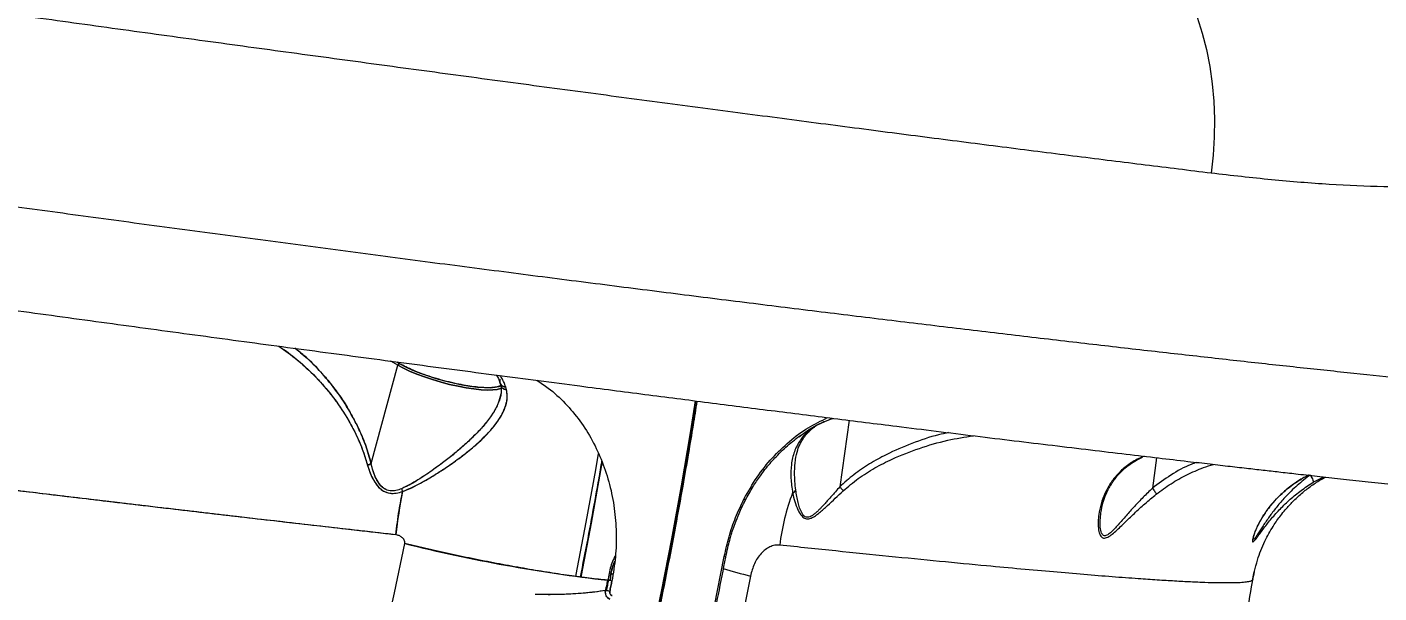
# Model space of a CAD drawing. Header units: millimetres. Extents: x -6234 to 7498, y -6127 to 5103.
# Drawn here: x 4797.5 to 5169, y 30.9 to 186.5 of the extents above; entities that cross this region are included whole.
import ezdxf

# ---------------------------------------------------------------- set-up
doc = ezdxf.new("R2010")
doc.units = ezdxf.units.MM
for name, color, linetype in [('DIKOM_ОБЪЕКТ', 7, 'Continuous'), ('DIKOM_РАЗМЕР_ЗОНА', 7, 'Continuous'), ('DIKOM_РАЗМЕР_ОБЪЕКТА', 7, 'Continuous')]:
    doc.layers.add(name, color=color, linetype=linetype)
doc.styles.add('style1', font='arial.ttf', dxfattribs={"width": 0.8})
doc.dimstyles.new('1-50', dxfattribs={"dimtxt": 300, "dimasz": 200, "dimexe": 100, "dimexo": 0, "dimgap": 100, "dimtad": 1, "dimtxsty": 'style1', "dimcen": 200, "dimclrd": 7, "dimclre": 7, "dimclrt": 7, "dimadec": 1, "dimazin": 2, "dimtfac": 1, "dimtmove": 0, "dimatfit": 2, "dimfxl": 0, "dimlwd": 25, "dimlwe": 18, "dimarcsym": 0})

# ---------------------------------------------------------------- blocks, each defined once
blk = doc.blocks.new('*D10')
at = {"layer": 'Defpoints', "color": 0, "transparency": 16777216}
for p in [(5627.97, 903.07), (-3229.39, -1461.51), (5627.97, -5097.58)]:
    blk.add_point(p, dxfattribs=at)
at = {"layer": 'DIKOM_РАЗМЕР_ОБЪЕКТА', "color": 7, "lineweight": 18, "transparency": 16777216}
for p, q in [((5627.97, 903.07), (5627.97, -5197.58)), ((-3229.39, -1461.51), (-3229.39, -5197.58))]:
    blk.add_line(p, q, dxfattribs=at)
at = {"layer": 'DIKOM_РАЗМЕР_ОБЪЕКТА', "color": 7, "lineweight": 25, "transparency": 16777216}
blk.add_line((-3029.39, -5097.58), (5427.97, -5097.58), dxfattribs=at)
at = {"layer": 'DIKOM_РАЗМЕР_ОБЪЕКТА', "color": 7, "transparency": 16777216}
for points in [[(-3029.39, -5064.25), (-3029.39, -5130.92), (-3229.39, -5097.58)], [(5427.97, -5064.25), (5427.97, -5130.92), (5627.97, -5097.58)]]:
    blk.add_solid(points, dxfattribs=at)
at = {"layer": 'DIKOM_РАЗМЕР_ОБЪЕКТА', "color": 7, "lineweight": 40, "transparency": 16777216, "insert": (1488.3, -4844.41), "char_height": 300, "attachment_point": 5, "style": 'style1'}
blk.add_mtext('8850', dxfattribs=at)
blk = doc.blocks.new('*D13')
at = {"layer": 'Defpoints', "color": 0, "transparency": 16777216}
for p in [(7498.07, 1778.2), (-5229.39, -1831.36), (7498.07, -6026.74)]:
    blk.add_point(p, dxfattribs=at)
at = {"layer": 'DIKOM_РАЗМЕР_ЗОНА', "color": 7, "lineweight": 18, "transparency": 16777216}
for p, q in [((7498.07, 1778.2), (7498.07, -6126.74)), ((-5229.39, -1831.36), (-5229.39, -6126.74))]:
    blk.add_line(p, q, dxfattribs=at)
at = {"layer": 'DIKOM_РАЗМЕР_ЗОНА', "color": 7, "lineweight": 25, "transparency": 16777216}
blk.add_line((-5029.39, -6026.74), (7298.07, -6026.74), dxfattribs=at)
at = {"layer": 'DIKOM_РАЗМЕР_ЗОНА', "color": 7, "transparency": 16777216}
for points in [[(-5029.39, -5993.4), (-5029.39, -6060.07), (-5229.39, -6026.74)], [(7298.07, -5993.4), (7298.07, -6060.07), (7498.07, -6026.74)]]:
    blk.add_solid(points, dxfattribs=at)
at = {"layer": 'DIKOM_РАЗМЕР_ЗОНА', "color": 7, "transparency": 16777216, "insert": (1560.69, -5773.56), "char_height": 300, "attachment_point": 5, "style": 'style1'}
blk.add_mtext('12750', dxfattribs=at)

msp = doc.modelspace()

# ---------------------------------------------------------------- linework, layer by layer
at = {"layer": 'DIKOM_ОБЪЕКТ', "color": 7, "linetype": 'Continuous', "lineweight": 15}
for p, q in [((4892.071, 66.504), (4899.433, 93.488)), ((4899.433, 93.488), (4897.515, 94.628)), ((4899.128, 94.413), (4899.957, 93.92)), ((4927.468, 88.694), (4927.677, 87.925)), ((4927.568, 84.72), (4927.81, 85.606)), ((4927.774, 88.178), (4927.779, 88.013)), ((4927.814, 88.139), (4927.777, 88.095)), ((4927.811, 86.766), (4927.822, 86.328)), ((4927.841, 88.114), (4927.88, 87.815)), ((5023.388, 78.359), (5020.841, 60.067)), ((5107.919, 68.079), (5106.75, 59.681)), ((5150.954, 61.322), (5153.856, 62.804)), ((4985.379, 22.124), (4989.095, 40.873)), ((4957.796, 34.267), (4957.974, 36.23)), ((4957.974, 36.23), (4957.797, 34.266)), ((4958.467, 36.106), (4957.974, 36.23)), ((4957.974, 36.23), (4958.466, 36.107))]:
    msp.add_line(p, q, dxfattribs=at)
at = {"layer": 'DIKOM_ОБЪЕКТ', "color": 7, "linetype": 'Continuous', "lineweight": 15, "flags": 128}
for points in [[(5085.134, 222.89), (5088.474, 222.168), (5091.749, 221.099), (5094.942, 219.689), (5098.036, 217.944), (5101.016, 215.874), (5103.867, 213.489), (5106.575, 210.8), (5109.125, 207.823), (5111.505, 204.571), (5113.703, 201.061), (5115.708, 197.311), (5117.509, 193.34), (5119.098, 189.167), (5120.466, 184.815), (5121.607, 180.305), (5122.514, 175.659), (5123.184, 170.902), (5123.612, 166.057), (5123.797, 161.149), (5123.738, 156.203), (5123.434, 151.244), (5122.889, 146.296)], [(4927.773, 87.185), (4927.639, 87.122), (4926.736, 86.856), (4925.524, 86.705), (4924.031, 86.674), (4922.287, 86.762), (4920.33, 86.969), (4918.205, 87.29), (4915.955, 87.717), (4913.631, 88.241), (4911.283, 88.852), (4908.961, 89.535), (4906.716, 90.276), (4904.597, 91.059), (4902.649, 91.867), (4900.915, 92.683), (4899.433, 93.488)], [(4899.433, 93.488), (4900.915, 92.683), (4902.649, 91.867), (4904.597, 91.059), (4906.716, 90.276), (4908.961, 89.535), (4911.283, 88.852), (4913.631, 88.241), (4915.955, 87.717), (4918.205, 87.29), (4920.33, 86.969), (4922.287, 86.762), (4924.031, 86.674), (4925.524, 86.705), (4926.736, 86.856), (4927.639, 87.122), (4927.864, 87.234)], [(4899.957, 93.92), (4901.482, 93.095), (4903.276, 92.261), (4905.297, 91.437), (4907.494, 90.642), (4909.816, 89.897), (4912.206, 89.219), (4914.607, 88.624), (4916.959, 88.128), (4919.208, 87.741), (4921.297, 87.474), (4923.178, 87.332), (4924.804, 87.32), (4926.135, 87.437), (4927.141, 87.68), (4927.66, 87.938)], [(4981.223, 83.699), (4979.812, 74.926), (4977.32, 60.322), (4974.657, 45.764), (4971.823, 31.263), (4968.822, 16.827), (4965.654, 2.467), (4962.323, -11.809), (4958.83, -25.991), (4955.177, -40.069), (4951.367, -54.035), (4947.402, -67.879), (4943.285, -81.593), (4939.019, -95.167), (4934.607, -108.592), (4930.05, -121.859), (4925.353, -134.961), (4920.519, -147.888), (4915.55, -160.632), (4910.45, -173.184), (4905.222, -185.536)], [(4905.222, -185.536), (4910.45, -173.184), (4915.55, -160.632), (4920.519, -147.888), (4925.353, -134.961), (4930.05, -121.859), (4934.607, -108.592), (4939.019, -95.167), (4943.285, -81.593), (4947.402, -67.879), (4951.367, -54.035), (4955.177, -40.069), (4958.83, -25.991), (4962.323, -11.809), (4965.654, 2.467), (4968.822, 16.827), (4971.823, 31.263), (4974.657, 45.764), (4977.32, 60.322), (4979.812, 74.926), (4981.223, 83.699)], [(4981.536, 83.659), (4980.118, 74.842), (4977.62, 60.203), (4974.951, 45.611), (4972.111, 31.075), (4969.102, 16.605), (4965.927, 2.211), (4962.587, -12.099), (4959.086, -26.315), (4955.424, -40.427), (4951.605, -54.426), (4947.631, -68.303), (4943.504, -82.049), (4939.228, -95.655), (4934.805, -109.112), (4930.238, -122.412), (4925.53, -135.544), (4920.684, -148.502), (4915.703, -161.276), (4910.59, -173.858), (4905.35, -186.24)], [(4981.536, 83.659), (4980.118, 74.84), (4977.62, 60.201), (4974.95, 45.609), (4972.11, 31.074), (4969.102, 16.604), (4965.926, 2.21), (4962.587, -12.1), (4959.085, -26.315), (4955.424, -40.427), (4951.605, -54.426), (4947.631, -68.303), (4943.505, -82.048), (4939.228, -95.654), (4934.805, -109.111), (4930.238, -122.41), (4925.53, -135.543), (4920.684, -148.5), (4915.704, -161.274), (4910.591, -173.856), (4905.351, -186.238)], [(4948.285, 35.421), (4948.388, 35.939), (4951.164, 50.335), (4953.778, 64.782), (4954.547, 69.22)], [(4948.285, 35.421), (4948.388, 35.939), (4951.164, 50.335), (4953.778, 64.782), (4954.547, 69.22)], [(4955.573, 67.064), (4955.137, 64.558), (4952.521, 50.102), (4949.743, 35.698), (4949.652, 35.24)], [(4949.652, 35.24), (4949.743, 35.698), (4952.521, 50.102), (4955.137, 64.558), (4955.57, 67.045)], [(4949.652, 35.24), (4949.744, 35.7), (4952.521, 50.104), (4955.137, 64.561), (4955.57, 67.045)], [(4994.528, 56.697), (4994.65, 56.602), (4994.746, 56.512), (4994.813, 56.432), (4994.849, 56.364), (4994.851, 56.31), (4994.845, 56.296)], [(4861.989, -99.629), (4866.272, -87.137), (4870.42, -74.499), (4874.431, -61.722), (4878.303, -48.815), (4882.033, -35.786), (4885.618, -22.643), (4889.057, -9.395), (4892.347, 3.949), (4895.486, 17.381), (4898.471, 30.893), (4901.302, 44.475)], [(4861.989, -99.629), (4866.272, -87.137), (4870.42, -74.499), (4874.431, -61.722), (4878.303, -48.815), (4882.033, -35.786), (4885.618, -22.643), (4889.057, -9.395), (4892.347, 3.949), (4895.486, 17.381), (4898.471, 30.893), (4901.302, 44.475)], [(4996.305, 35.55), (4993.402, 20.738), (4990.341, 5.987), (4987.125, -8.694), (4983.756, -23.297), (4980.234, -37.814), (4976.563, -52.238), (4972.744, -66.56), (4968.778, -80.772), (4964.669, -94.868), (4960.419, -108.838), (4956.03, -122.675), (4951.504, -136.372), (4946.844, -149.921), (4942.053, -163.315)], [(4957.01, 34.395), (4956.938, 34.04), (4956.866, 33.686), (4956.794, 33.331), (4956.722, 32.976), (4956.65, 32.621), (4956.578, 32.267), (4956.505, 31.912), (4956.433, 31.557)], [(4957.01, 34.395), (4956.938, 34.04), (4956.866, 33.686), (4956.794, 33.331), (4956.722, 32.976), (4956.65, 32.621), (4956.578, 32.267), (4956.505, 31.912), (4956.433, 31.557)], [(4956.702, 31.523), (4956.774, 31.878), (4956.847, 32.232), (4956.919, 32.587), (4956.991, 32.942), (4957.064, 33.297), (4957.136, 33.651), (4957.207, 34.006), (4957.279, 34.361)], [(4957.279, 34.361), (4957.207, 34.006), (4957.136, 33.651), (4957.064, 33.297), (4956.991, 32.942), (4956.919, 32.587), (4956.847, 32.232), (4956.774, 31.878), (4956.702, 31.523)], [(4957.646, 31.328), (4957.719, 31.683), (4957.791, 32.038), (4957.864, 32.393), (4957.936, 32.748), (4958.008, 33.103), (4958.08, 33.458), (4958.152, 33.813), (4958.224, 34.169)], [(4958.224, 34.169), (4958.152, 33.813), (4958.08, 33.458), (4958.008, 33.103), (4957.936, 32.748), (4957.864, 32.393), (4957.791, 32.038), (4957.719, 31.683), (4957.646, 31.328)]]:
    msp.add_lwpolyline(points, dxfattribs=at)
at = {"layer": 'DIKOM_ОБЪЕКТ', "color": 7, "linetype": 'Continuous', "lineweight": 15}
for centre, radius, start, end in [((4899.968, 93.372), 0.548, 91.13569, 167.80649), ((4928.936, 89.058), 1.486, 159.91171, 273.95739), ((4929.007, 89.194), 1.619, 198.17537, 271.09989), ((4893.968, 57.036), 6.981, 14.47721, 21.16798), ((5025.04, 32.982), 126.961, 168.27589, 173.71794), ((5062.398, 37.333), 58.435, 158.85594, 173.40537), ((5006.879, 60.465), 2.293, 296.35592, 325.22903), ((5007.088, 470.132), 438.605, 256.04329, 263.44384), ((4989.011, 39.943), 0.934, 57.73241, 84.87553), ((5032.915, 182.483), 151.425, 253.04598, 256.00908), ((4956.497, 29.279), 5.142, 81.2495, 84.27586), ((4955.787, 24.622), 9.853, 75.6784, 81.28777), ((4955.919, 26.403), 5.18, 81.31069, 84.31448), ((4955.468, 23.11), 8.502, 75.15545, 83.48703), ((4955.277, 22.231), 9.401, 75.39879, 81.27844)]:
    msp.add_arc(centre, radius, start, end, dxfattribs=at)
for points, knots in [([(5319.068, 256.477), (5318.654, 255.318), (5316.71, 249.865), (5313.374, 240.814), (5308.942, 229.334), (5304.437, 218.573), (5299.738, 208.463), (5294.747, 199.04), (5289.349, 190.277), (5283.447, 182.182), (5276.971, 174.809), (5269.868, 168.192), (5262.076, 162.335), (5253.524, 157.233), (5244.144, 152.876), (5233.899, 149.276), (5222.802, 146.445), (5210.894, 144.377), (5198.215, 143.046), (5184.752, 142.416), (5170.499, 142.451), (5155.425, 143.13), (5139.613, 144.37), (5128.467, 145.653), (5122.889, 146.296)], [0, 0, 0, 0, 0.01163764, 0.05473038, 0.09816697, 0.14203606, 0.18641869, 0.2313923, 0.27706374, 0.32350679, 0.37027508, 0.41724516, 0.46448381, 0.51207318, 0.56009302, 0.60864784, 0.65752973, 0.7062311, 0.75484174, 0.80347296, 0.85223527, 0.90124095, 0.950579, 1, 1, 1, 1]), ([(5122.889, 146.296), (5116.911, 147.03), (5104.989, 148.495), (5086.202, 150.846), (5066.851, 153.296), (5046.869, 155.855), (5026.272, 158.52), (5005.052, 161.29), (4983.243, 164.162), (4960.951, 167.119), (4938.296, 170.145), (4915.364, 173.229), (4892.16, 176.367), (4868.68, 179.561), (4844.924, 182.81), (4820.91, 186.11), (4796.753, 189.446), (4772.581, 192.8), (4748.502, 196.158), (4724.526, 199.517), (4700.652, 202.878), (4676.882, 206.241), (4653.224, 209.605), (4629.782, 212.956), (4606.677, 216.277), (4584.02, 219.554), (4561.829, 222.783), (4540.102, 225.967), (4518.839, 229.105), (4498.048, 232.199), (4477.784, 235.24), (4458.148, 238.216), (4439.142, 241.124), (4427.105, 242.993), (4421.083, 243.928)], [0, 0, 0, 0, 0.0314152, 0.0626496, 0.0937713, 0.1248519, 0.1559641, 0.1871701, 0.218538, 0.2499828, 0.2812417, 0.3123762, 0.3434559, 0.3745498, 0.4057281, 0.4370584, 0.4685249, 0.499827, 0.5309903, 0.5620822, 0.5931715, 0.6243262, 0.6556108, 0.687068, 0.7183978, 0.7495764, 0.7806734, 0.8117572, 0.842896, 0.8741572, 0.9056009, 0.9370702, 0.9685141, 1, 1, 1, 1]), ([(4247.728, 227.908), (4247.473, 226.486), (4246.976, 223.709), (4246.98, 219.607), (4247.507, 215.313), (4248.667, 211.139), (4250.362, 207.352), (4252.148, 204.383), (4254, 201.923), (4255.927, 199.82), (4258.043, 197.893), (4259.93, 196.455), (4261.719, 195.276), (4263.327, 194.348), (4264.645, 193.671), (4265.603, 193.218), (4266.407, 192.86), (4267.232, 192.513), (4268.088, 192.173), (4269.188, 191.761), (4270.503, 191.304), (4272.044, 190.81), (4273.741, 190.302), (4275.52, 189.805), (4277.345, 189.322), (4279.181, 188.858), (4281.186, 188.37), (4283.386, 187.853), (4285.858, 187.292), (4288.64, 186.68), (4291.835, 185.997), (4295.505, 185.234), (4299.777, 184.37), (4304.735, 183.393), (4310.412, 182.301), (4316.638, 181.131), (4323.27, 179.911), (4330.24, 178.653), (4337.542, 177.359), (4345.161, 176.03), (4353.376, 174.621), (4362.165, 173.137), (4371.352, 171.614), (4380.46, 170.118), (4388.668, 168.778), (4395.904, 167.601), (4402.156, 166.585), (4408.059, 165.626), (4414.148, 164.636), (4420.787, 163.555), (4428.299, 162.345), (4436.542, 161.027), (4445.565, 159.596), (4455.398, 158.047), (4466.054, 156.382), (4477.443, 154.615), (4491.589, 152.435), (4508.388, 149.865), (4527.81, 146.922), (4547.462, 143.968), (4567.46, 140.986), (4587.872, 137.966), (4608.701, 134.908), (4629.797, 131.834), (4651.072, 128.756), (4672.381, 125.695), (4693.717, 122.651), (4715.077, 119.625), (4736.59, 116.598), (4759.201, 113.439), (4782.807, 110.165), (4807.287, 106.797), (4831.584, 103.48), (4855.701, 100.215), (4879.637, 97.002), (4903.323, 93.85), (4926.636, 90.776), (4947.945, 87.992), (4967.302, 85.486), (4984.84, 83.233), (5002.177, 81.026), (5019.446, 78.848), (5034.502, 76.967), (5047.406, 75.37), (5058.174, 74.047), (5068.854, 72.745), (5079.414, 71.468), (5089.684, 70.238), (5099.388, 69.084), (5108.291, 68.034), (5115.946, 67.136), (5122.492, 66.374), (5128.052, 65.729), (5133.091, 65.147), (5137.718, 64.616), (5142.229, 64.101), (5147.269, 63.533), (5153.013, 62.894), (5159.464, 62.188), (5166.291, 61.452), (5173.921, 60.644), (5182.119, 59.797), (5190.51, 58.954), (5198.384, 58.191), (5205.648, 57.515), (5212.319, 56.923), (5218.327, 56.421), (5223.714, 56.002), (5228.452, 55.665), (5232.593, 55.402), (5235.74, 55.231), (5238.093, 55.122), (5239.824, 55.054), (5241.386, 55.004), (5242.864, 54.968), (5244.485, 54.943), (5246.303, 54.941), (5248.218, 54.973), (5250.039, 55.05), (5251.782, 55.179), (5253.262, 55.333), (5254.7, 55.534), (5255.974, 55.759), (5257.081, 55.993), (5258.063, 56.23), (5259.289, 56.567), (5260.876, 57.074), (5262.608, 57.746), (5264.288, 58.517), (5265.733, 59.277), (5267.15, 60.125), (5268.502, 61.025), (5270.165, 62.273), (5272.189, 64.052), (5274.493, 66.525), (5276.625, 69.462), (5278.431, 72.729), (5279.818, 76.155), (5280.858, 79.952), (5281.121, 82.615), (5281.255, 83.976)], [0, 0, 0, 0, 0.0028438, 0.005551, 0.008074, 0.0114316, 0.0142151, 0.0165946, 0.0189853, 0.021418, 0.0238498, 0.0270227, 0.029935, 0.0324559, 0.0348702, 0.0368396, 0.0388619, 0.041111, 0.0435882, 0.0462946, 0.0510128, 0.0558737, 0.0604702, 0.0662163, 0.0715286, 0.0767123, 0.0818452, 0.0878865, 0.0939129, 0.1003686, 0.1073166, 0.1147569, 0.1226907, 0.1315467, 0.1409547, 0.1505933, 0.1601667, 0.1696848, 0.1791571, 0.1885933, 0.1979567, 0.2083093, 0.2184462, 0.2278883, 0.2365694, 0.2428612, 0.2486894, 0.2540555, 0.2589599, 0.2648983, 0.2713095, 0.278235, 0.2856822, 0.2936605, 0.3021395, 0.3110876, 0.320286, 0.3345569, 0.3486241, 0.3625173, 0.3762637, 0.3901652, 0.4041159, 0.4180039, 0.4318275, 0.4456157, 0.4591488, 0.472697, 0.4862862, 0.4999439, 0.5154854, 0.5309465, 0.5463671, 0.5617863, 0.5772426, 0.592775, 0.6082915, 0.6237227, 0.6360335, 0.6483347, 0.6606785, 0.6733229, 0.6863397, 0.6946777, 0.7031538, 0.7117236, 0.720391, 0.7291575, 0.737621, 0.7455231, 0.7528696, 0.7585894, 0.7639246, 0.7688761, 0.7734441, 0.7779081, 0.7828095, 0.7891701, 0.7961702, 0.8038137, 0.8120581, 0.8226414, 0.8335178, 0.8442363, 0.8548107, 0.8652539, 0.8755778, 0.8853313, 0.8949857, 0.9041597, 0.9126158, 0.9175456, 0.9221815, 0.9265262, 0.9306572, 0.9351549, 0.9404608, 0.9463216, 0.9524641, 0.9561103, 0.959782, 0.9632256, 0.9660941, 0.9682016, 0.9698356, 0.9713119, 0.9731887, 0.9754924, 0.9771554, 0.9789028, 0.980082, 0.9812823, 0.9827265, 0.9846135, 0.9869417, 0.989694, 0.992015, 0.9945289, 0.9972034, 1, 1, 1, 1]), ([(4247.785, 227.899), (4247.761, 227.878), (4247.52, 227.665), (4248.138, 227.12), (4249.642, 226.272), (4252.181, 225.301), (4255.678, 224.198), (4260.17, 222.958), (4265.626, 221.589), (4272.014, 220.096), (4279.308, 218.483), (4287.504, 216.752), (4296.602, 214.906), (4306.603, 212.944), (4317.515, 210.865), (4329.309, 208.677), (4341.928, 206.389), (4355.305, 204.013), (4369.413, 201.554), (4384.243, 199.011), (4399.801, 196.386), (4416.084, 193.676), (4433.094, 190.884), (4450.765, 188.02), (4469.008, 185.097), (4487.742, 182.13), (4506.946, 179.121), (4526.62, 176.07), (4546.765, 172.978), (4567.383, 169.844), (4588.452, 166.673), (4609.875, 163.478), (4631.546, 160.276), (4653.385, 157.079), (4675.386, 153.887), (4697.55, 150.701), (4719.877, 147.52), (4742.368, 144.346), (4764.975, 141.185), (4787.593, 138.054), (4810.119, 134.965), (4832.5, 131.925), (4854.737, 128.935), (4876.829, 125.993), (4898.772, 123.1), (4920.487, 120.267), (4941.873, 117.506), (4962.842, 114.828), (4983.374, 112.236), (5003.474, 109.729), (5023.14, 107.307), (5042.371, 104.97), (5061.147, 102.72), (5079.381, 100.568), (5096.985, 98.525), (5113.889, 96.598), (5130.093, 94.786), (5145.603, 93.089), (5160.414, 91.508), (5174.525, 90.044), (5187.902, 88.7), (5200.476, 87.483), (5212.188, 86.401), (5223.003, 85.454), (5232.935, 84.642), (5241.981, 83.963), (5250.141, 83.419), (5257.407, 83.009), (5263.752, 82.733), (5269.141, 82.594), (5273.554, 82.592), (5276.977, 82.73), (5279.455, 83.003), (5280.82, 83.417), (5281.368, 83.751), (5281.241, 83.968), (5281.235, 83.978)], [0, 0, 0, 0, 0.0016717, 0.0168377, 0.0306269, 0.0444384, 0.0582979, 0.0722319, 0.0861656, 0.1000218, 0.1138306, 0.1276178, 0.1414079, 0.1552271, 0.1691019, 0.1830538, 0.1969686, 0.2108133, 0.2246146, 0.2383992, 0.2521928, 0.2660215, 0.2799122, 0.2938685, 0.3077624, 0.3215932, 0.3353882, 0.3491733, 0.362974, 0.3768166, 0.3907281, 0.4046799, 0.4185557, 0.4323752, 0.4461656, 0.459953, 0.4737626, 0.4876209, 0.5015557, 0.5154994, 0.5293803, 0.5432254, 0.5570615, 0.5709142, 0.5848101, 0.5987674, 0.6126748, 0.6265148, 0.6403138, 0.6540982, 0.667894, 0.6817269, 0.6956234, 0.7095795, 0.7234678, 0.7372955, 0.7510889, 0.7648743, 0.7786776, 0.7925252, 0.806444, 0.8203929, 0.8342643, 0.8480815, 0.8618711, 0.8756588, 0.889471, 0.9033326, 0.9172696, 0.9311972, 0.9450523, 0.9588611, 0.9726496, 0.986443, 0.999339, 1, 1, 1, 1]), ([(4898.841, 46.875), (4892.778, 47.561), (4880.645, 48.935), (4861.973, 51.081), (4842.967, 53.289), (4823.652, 55.56), (4804.15, 57.882), (4784.944, 60.199), (4766.088, 62.504), (4747.583, 64.796), (4729.054, 67.125), (4710.505, 69.493), (4691.297, 71.985), (4671.56, 74.595), (4651.431, 77.312), (4631.654, 80.041), (4612.231, 82.784), (4593.165, 85.544), (4574.527, 88.312), (4556.419, 91.074), (4538.935, 93.814), (4522.106, 96.529), (4505.968, 99.208), (4490.603, 101.836), (4476.088, 104.397), (4462.45, 106.88), (4449.686, 109.282), (4437.79, 111.6), (4426.618, 113.861), (4416.291, 116.043), (4406.939, 118.119), (4398.699, 120.054), (4391.735, 121.821), (4387.416, 122.973), (4385.76, 123.486), (4385.675, 123.513)], [0, 0, 0, 0, 0.0300603, 0.0601522, 0.0903541, 0.1207445, 0.1510865, 0.1812486, 0.2095959, 0.2379214, 0.266292, 0.2947747, 0.3234261, 0.3552899, 0.3869722, 0.4185715, 0.450184, 0.481907, 0.5138359, 0.5457496, 0.5775698, 0.6093966, 0.6413303, 0.6732613, 0.704992, 0.736619, 0.7682369, 0.7999387, 0.8318198, 0.86533, 0.8986266, 0.9318004, 0.9649569, 0.9982005, 1, 1, 1, 1]), ([(4866.68, 98.746), (4867.389, 98.282), (4869.667, 96.791), (4873.328, 93.725), (4876.956, 90.21), (4879.683, 87.12), (4881.694, 84.61), (4883.56, 82.016), (4885.39, 79.162), (4887.051, 76.209), (4888.615, 72.968), (4889.988, 69.612), (4890.731, 67.153), (4891.088, 65.972)], [0, 0, 0, 0, 0.0699659, 0.224798, 0.3789318, 0.4602113, 0.5332719, 0.614454, 0.6888114, 0.7695139, 0.8439091, 0.9250214, 1, 1, 1, 1]), ([(4866.684, 98.745), (4868.419, 97.522), (4872.216, 94.846), (4877.205, 90.038), (4881.718, 84.718), (4885.031, 79.869), (4887.61, 75.162), (4889.582, 70.812), (4890.585, 67.588), (4891.088, 65.973)], [0, 0, 0, 0, 0.1734747, 0.3795381, 0.5350777, 0.6910157, 0.7940394, 0.8967813, 1, 1, 1, 1]), ([(4892.071, 66.504), (4891.595, 68.16), (4890.646, 71.458), (4888.764, 75.923), (4886.296, 80.75), (4883.116, 85.73), (4878.761, 91.175), (4874.755, 95.374), (4871.935, 97.521), (4871.108, 98.152)], [0, 0, 0, 0, 0.1140855, 0.2272546, 0.3404061, 0.5112498, 0.6814117, 0.9064896, 1, 1, 1, 1]), ([(4871.263, 98.131), (4872.522, 97.082), (4875.247, 94.811), (4878.744, 91.125), (4881.828, 87.364), (4884.331, 83.846), (4886.668, 80.028), (4888.785, 75.878), (4890.663, 71.408), (4891.605, 68.13), (4892.071, 66.504)], [0, 0, 0, 0, 0.1456745, 0.31532117, 0.43026069, 0.54481927, 0.65791638, 0.7731534, 0.88751555, 1, 1, 1, 1]), ([(4899.957, 93.92), (4899.903, 93.918), (4899.796, 93.914), (4899.635, 93.818), (4899.501, 93.671), (4899.455, 93.549), (4899.433, 93.488)], [0, 0, 0, 0, 0.2500239, 0.4998906, 0.7498802, 1, 1, 1, 1]), ([(4927.655, 87.952), (4927.643, 87.939), (4927.488, 87.748), (4926.725, 87.525), (4925.363, 87.313), (4923.563, 87.293), (4921.501, 87.432), (4919.238, 87.719), (4916.792, 88.142), (4914.158, 88.71), (4911.392, 89.421), (4908.621, 90.249), (4905.981, 91.157), (4903.604, 92.099), (4901.548, 93.031), (4900.48, 93.628), (4899.957, 93.92)], [0, 0, 0, 0, 0.0061863, 0.0854441, 0.1647052, 0.2426762, 0.318191, 0.3902943, 0.4624028, 0.5379198, 0.6158874, 0.6951503, 0.7744049, 0.8523803, 0.9278948, 1, 1, 1, 1]), ([(4926.463, 90.803), (4926.468, 90.796), (4926.922, 90.229), (4927.196, 89.457), (4927.467, 88.695)], [0, 0, 0, 0, 0.0120937, 1, 1, 1, 1]), ([(4929.039, 87.575), (4928.974, 87.779), (4928.845, 88.187), (4928.59, 88.778), (4928.301, 89.352), (4927.977, 89.906), (4927.692, 90.347), (4927.509, 90.596), (4927.452, 90.674)], [0, 0, 0, 0, 0.1835519, 0.3667132, 0.5498373, 0.733213, 0.9168096, 1, 1, 1, 1]), ([(4937.585, 89.35), (4938.655, 88.662), (4941.463, 86.856), (4945.459, 83.112), (4949.533, 78.29), (4952.949, 72.871), (4955.69, 66.985), (4957.713, 60.718), (4958.997, 54.189), (4959.518, 47.513), (4959.341, 40.783), (4958.597, 36.374), (4958.224, 34.169)], [0, 0, 0, 0, 0.0641937, 0.1683538, 0.2725362, 0.3763902, 0.480322, 0.5844406, 0.6884615, 0.7920044, 0.8959132, 1, 1, 1, 1]), ([(4898.841, 46.875), (4896.977, 47.085), (4893.167, 47.516), (4887.28, 48.183), (4881.104, 48.887), (4874.634, 49.627), (4867.868, 50.404), (4861.309, 51.161), (4855.763, 51.803), (4851.215, 52.331), (4847.129, 52.807), (4842.609, 53.335), (4837.539, 53.928), (4832.184, 54.558), (4827.081, 55.16), (4823.578, 55.574), (4821.558, 55.813), (4820.694, 55.915), (4819.904, 56.009), (4819.187, 56.094), (4818.543, 56.171), (4815.329, 56.552), (4809.782, 57.213), (4801.949, 58.151), (4794.262, 59.075), (4786.599, 60.002), (4778.715, 60.961), (4771.638, 61.827), (4765.264, 62.61), (4759.801, 63.284), (4754.472, 63.945), (4749.277, 64.591), (4744.217, 65.223), (4739.294, 65.839), (4731.17, 66.862), (4720.015, 68.277), (4706.028, 70.074), (4692.182, 71.873), (4678.425, 73.686), (4664.708, 75.519), (4650.279, 77.473), (4635.168, 79.555), (4619.303, 81.781), (4603.738, 84.009), (4588.405, 86.246), (4578.438, 87.739), (4573.471, 88.483)], [0, 0, 0, 0, 0.01798747, 0.03677604, 0.05636582, 0.0767563, 0.09794692, 0.11993756, 0.13800688, 0.14946253, 0.16203137, 0.17571241, 0.1910475, 0.20852873, 0.22465434, 0.23752995, 0.24036549, 0.24297776, 0.24536703, 0.24753353, 0.24947689, 0.25119794, 0.2766465, 0.29960317, 0.32175035, 0.3456959, 0.36827187, 0.39225965, 0.40889651, 0.42513108, 0.44096295, 0.45639269, 0.47142055, 0.48604615, 0.50026963, 0.54385649, 0.58559475, 0.62548709, 0.66833755, 0.7099847, 0.75043086, 0.80089846, 0.85037665, 0.89996283, 0.95014548, 1, 1, 1, 1]), ([(4927.693, 85.494), (4927.497, 84.678), (4927.067, 82.881), (4925.437, 80.039), (4923.201, 77.058), (4920.469, 74.118), (4917.21, 71.079), (4913.462, 67.967), (4909.28, 64.855), (4904.989, 61.874), (4901.977, 60.326), (4900.478, 59.557)], [0, 0, 0, 0, 0.0859978, 0.1893641, 0.2937907, 0.3982696, 0.5034104, 0.6276726, 0.7516238, 0.8764279, 1, 1, 1, 1]), ([(4900.727, 58.781), (4902.185, 59.407), (4905.095, 60.656), (4909.278, 63.161), (4913.339, 65.794), (4917.209, 68.592), (4920.604, 71.346), (4923.481, 74.032), (4925.811, 76.61), (4927.675, 79.218), (4928.945, 81.812), (4929.604, 84.374), (4929.371, 85.983), (4929.254, 86.789)], [0, 0, 0, 0, 0.1012257, 0.2021809, 0.3023583, 0.4023767, 0.5030466, 0.5864034, 0.6704167, 0.7540252, 0.8360811, 0.9178377, 1, 1, 1, 1]), ([(4900.728, 58.781), (4901.628, 59.145), (4903.435, 59.875), (4906.075, 61.291), (4908.678, 62.807), (4911.466, 64.565), (4914.469, 66.6), (4917.64, 68.937), (4920.4, 71.193), (4922.7, 73.293), (4924.561, 75.201), (4926.196, 77.141), (4927.569, 79.115), (4928.616, 81.086), (4929.286, 83.058), (4929.568, 84.974), (4929.357, 86.194), (4929.254, 86.789)], [0, 0, 0, 0, 0.0622984, 0.1250287, 0.1877247, 0.2500511, 0.3299159, 0.4141345, 0.4995539, 0.5620096, 0.6247083, 0.6870837, 0.7497908, 0.813674, 0.8749623, 0.9389066, 1, 1, 1, 1]), ([(4927.786, 85.812), (4927.735, 85.502), (4927.616, 84.769), (4927.215, 83.575), (4926.633, 82.229), (4925.895, 80.881), (4925.031, 79.536), (4924.053, 78.198), (4922.973, 76.874), (4921.806, 75.564), (4920.563, 74.268), (4919.257, 72.993), (4917.89, 71.733), (4916.463, 70.48), (4914.98, 69.238), (4913.487, 68.038), (4911.957, 66.853), (4910.227, 65.562), (4908.35, 64.223), (4906.384, 62.888), (4904.46, 61.671), (4902.831, 60.693), (4901.829, 60.215), (4901.49, 60.053)], [0, 0, 0, 0, 0.0336325, 0.0793374, 0.1268061, 0.1761062, 0.2216835, 0.2691109, 0.3184221, 0.3636001, 0.4108188, 0.4600874, 0.5046106, 0.5520413, 0.6023807, 0.6479082, 0.6927163, 0.7436953, 0.8050213, 0.8602901, 0.9166407, 0.9718465, 1, 1, 1, 1]), ([(4927.64, 88.064), (4927.745, 87.574), (4927.942, 86.649), (4927.731, 85.563), (4927.632, 85.052)], [0, 0, 0, 0, 0.5296906, 1, 1, 1, 1]), ([(4927.715, 87.933), (4927.723, 87.849), (4927.745, 87.639), (4927.965, 87.346), (4928.292, 87.061), (4928.736, 86.855), (4929.082, 86.811), (4929.254, 86.789)], [0, 0, 0, 0, 0.1312564, 0.331681, 0.5491631, 0.775369, 1, 1, 1, 1]), ([(4929.254, 86.789), (4929.074, 86.813), (4928.713, 86.859), (4928.263, 87.082), (4927.93, 87.369), (4927.809, 87.601), (4927.755, 87.706)], [0, 0, 0, 0, 0.2677191, 0.5350409, 0.7887975, 1, 1, 1, 1]), ([(4929.254, 86.789), (4929.215, 86.938), (4929.144, 87.203), (4929.071, 87.461), (4929.039, 87.575)], [0, 0, 0, 0, 0.5596284, 1, 1, 1, 1]), ([(4905.54, -186.08), (4905.883, -185.295), (4907.759, -181.007), (4911.075, -173.064), (4915.481, -162.252), (4919.781, -151.287), (4923.983, -140.191), (4928.083, -128.964), (4932.078, -117.616), (4935.967, -106.15), (4939.748, -94.574), (4943.418, -82.893), (4946.976, -71.117), (4950.419, -59.251), (4953.746, -47.305), (4956.955, -35.287), (4960.043, -23.208), (4963.007, -11.082), (4965.845, 1.073), (4968.551, 13.232), (4971.118, 25.349), (4973.532, 37.335), (4975.754, 48.963), (4977.685, 59.602), (4979.285, 68.869), (4980.583, 76.658), (4981.333, 81.429), (4981.681, 83.642)], [0, 0, 0, 0, 0.0098445, 0.0537606, 0.0976703, 0.1415719, 0.1854647, 0.229347, 0.2732167, 0.3170722, 0.3609107, 0.4047283, 0.4485207, 0.492282, 0.5360037, 0.5796747, 0.623279, 0.6667919, 0.710176, 0.7533686, 0.7962563, 0.8386139, 0.8799159, 0.9185897, 0.9502225, 0.9769152, 1, 1, 1, 1]), ([(4994.528, 56.697), (4995.678, 58.737), (4997.969, 62.799), (5002.227, 68.103), (5006.955, 72.678), (5012.076, 76.467), (5015.704, 78.225), (5017.503, 79.096)], [0, 0, 0, 0, 0.2017259, 0.4018257, 0.601476, 0.8023321, 1, 1, 1, 1]), ([(4994.854, 56.324), (4995.557, 57.615), (4996.842, 59.972), (4998.849, 62.937), (5000.549, 65.17), (5002.007, 66.902), (5004.038, 69.128), (5006.928, 71.872), (5010.813, 74.819), (5014.813, 77.241), (5017.539, 78.375), (5018.86, 78.925)], [0, 0, 0, 0, 0.1219875, 0.2227854, 0.3019048, 0.361472, 0.4180206, 0.5642517, 0.7132947, 0.8610721, 1, 1, 1, 1]), ([(5009.66, 73.835), (5010.401, 74.396), (5012.794, 76.209), (5015.99, 77.908), (5018.432, 78.696), (5019.062, 78.899)], [0, 0, 0, 0, 0.2499395, 0.8066231, 1, 1, 1, 1]), ([(5013.525, 76.337), (5013.188, 76.125), (5011.671, 75.17), (5009.908, 72.956), (5008.227, 69.793), (5007.439, 66.261), (5007.301, 62.471), (5007.697, 59.768), (5007.897, 58.411)], [0, 0, 0, 0, 0.0539484, 0.2435925, 0.432202, 0.621961, 0.810184, 1, 1, 1, 1]), ([(5008.682, 67.586), (5008.854, 68.499), (5009.156, 70.106), (5009.933, 71.925), (5010.757, 73.343), (5011.635, 74.497), (5012.532, 75.419), (5013.309, 76.111), (5013.798, 76.468), (5014.037, 76.642)], [0, 0, 0, 0, 0.2530064, 0.4454023, 0.5794616, 0.7313544, 0.8550592, 0.9293295, 1, 1, 1, 1]), ([(5050.739, 74.962), (5049.831, 74.775), (5046.404, 74.069), (5040.654, 72.069), (5034.302, 69.375), (5029.006, 66.424), (5024.676, 63.529), (5022.111, 61.213), (5020.841, 60.067)], [0, 0, 0, 0, 0.082715, 0.3119691, 0.5400876, 0.6952814, 0.849152, 1, 1, 1, 1]), ([(5021.785, 58.954), (5023.144, 60.123), (5025.872, 62.472), (5030.449, 65.318), (5036.028, 68.177), (5042.717, 70.762), (5050.18, 72.957), (5055.198, 73.75), (5057.56, 74.124)], [0, 0, 0, 0, 0.1351712, 0.2714526, 0.4073419, 0.6112932, 0.816997, 1, 1, 1, 1]), ([(4955.438, 67.207), (4955.369, 66.802), (4954.751, 63.157), (4953.469, 56.05), (4951.575, 45.806), (4950.199, 38.816), (4949.503, 35.279)], [0, 0, 0, 0, 0.0378783, 0.3410175, 0.6664826, 1, 1, 1, 1]), ([(5008.762, 59.158), (5008.672, 59.961), (5008.494, 61.547), (5008.42, 63.839), (5008.467, 65.878), (5008.64, 67.119), (5008.714, 67.653)], [0, 0, 0, 0, 0.2721493, 0.5369956, 0.8004697, 1, 1, 1, 1]), ([(5104.528, 68.479), (5103.863, 68.209), (5102.01, 67.458), (5099.52, 65.752), (5097.052, 63.499), (5095.112, 60.972), (5093.631, 58.257), (5092.584, 55.407), (5092.025, 52.808), (5091.819, 50.542), (5091.87, 48.652), (5092.189, 47.072), (5092.754, 46.199), (5093.351, 45.945), (5094.065, 45.984), (5095.094, 46.536), (5096.791, 47.933), (5098.985, 50.079), (5101.756, 52.767), (5104.677, 55.452), (5106.772, 57.17), (5107.818, 58.029)], [0, 0, 0, 0, 0.0377072, 0.105101, 0.172275, 0.2400991, 0.3078942, 0.3760439, 0.4447726, 0.4906323, 0.5369306, 0.5839846, 0.619628, 0.6376161, 0.6557235, 0.6914269, 0.7263621, 0.7958357, 0.8645347, 0.9323322, 1, 1, 1, 1]), ([(5092.601, 52.904), (5092.783, 53.893), (5093.113, 55.679), (5093.945, 57.923), (5094.683, 59.459), (5095.245, 60.445), (5095.607, 61.026), (5095.936, 61.522), (5096.403, 62.185), (5097.18, 63.174), (5098.409, 64.504), (5100, 65.882), (5101.894, 67.201), (5103.314, 67.906), (5104.045, 68.269)], [0, 0, 0, 0, 0.16043566, 0.28972112, 0.38728228, 0.44003028, 0.47533158, 0.4986197, 0.53265995, 0.59844142, 0.68672983, 0.7974328, 0.89580007, 1, 1, 1, 1]), ([(4892.068, 66.497), (4891.933, 66.399), (4891.664, 66.202), (4891.28, 66.049), (4891.088, 65.973)], [0, 0, 0, 0, 0.5000206, 1, 1, 1, 1]), ([(4891.088, 65.973), (4891.28, 66.049), (4891.664, 66.201), (4891.933, 66.399), (4892.068, 66.497)], [0, 0, 0, 0, 0.4998623, 1, 1, 1, 1]), ([(4891.088, 65.973), (4891.31, 65.262), (4891.755, 63.84), (4892.731, 61.793), (4893.945, 60.068), (4895.45, 58.833), (4897.139, 58.238), (4898.962, 58.254), (4900.139, 58.606), (4900.727, 58.781)], [0, 0, 0, 0, 0.16278465, 0.32573305, 0.49068939, 0.61731191, 0.74484286, 0.87264987, 1, 1, 1, 1]), ([(4891.088, 65.972), (4891.443, 64.888), (4892.153, 62.718), (4893.717, 60.229), (4895.534, 58.787), (4897.205, 58.233), (4898.993, 58.262), (4900.149, 58.608), (4900.727, 58.781)], [0, 0, 0, 0, 0.249437, 0.4988903, 0.6241915, 0.7493429, 0.8746435, 1, 1, 1, 1]), ([(4892.068, 66.497), (4892.068, 66.498), (4892.069, 66.498), (4892.07, 66.501), (4892.071, 66.503), (4892.071, 66.504)], [0, 0, 0, 0, 0.2114014, 0.4473692, 1, 1, 1, 1]), ([(4892.068, 66.497), (4892.068, 66.498), (4892.069, 66.498), (4892.07, 66.501), (4892.071, 66.503), (4892.071, 66.504)], [0, 0, 0, 0, 0.211155, 0.450202, 1, 1, 1, 1]), ([(4900.478, 59.557), (4899.948, 59.354), (4898.899, 58.954), (4897.247, 58.853), (4895.726, 59.404), (4894.413, 60.621), (4893.389, 62.33), (4892.59, 64.369), (4892.243, 65.785), (4892.068, 66.497)], [0, 0, 0, 0, 0.1269752, 0.2510136, 0.3732757, 0.4969109, 0.662768, 0.8303755, 1, 1, 1, 1]), ([(4900.478, 59.557), (4899.954, 59.357), (4898.908, 58.957), (4897.247, 58.85), (4895.703, 59.413), (4894.127, 60.904), (4892.873, 63.363), (4892.336, 65.452), (4892.068, 66.497)], [0, 0, 0, 0, 0.1254938, 0.2507047, 0.3756535, 0.500876, 0.7503233, 1, 1, 1, 1]), ([(5118.827, 66.801), (5118.348, 66.62), (5115.915, 65.7), (5111.786, 63.414), (5108.424, 60.922), (5106.75, 59.681)], [0, 0, 0, 0, 0.1096296, 0.5565442, 1, 1, 1, 1]), ([(5107.818, 58.029), (5109.158, 59.029), (5111.831, 61.024), (5116.204, 63.417), (5120.107, 65.184), (5122.606, 65.965), (5123.531, 66.253)], [0, 0, 0, 0, 0.279772, 0.5579244, 0.8362845, 1, 1, 1, 1]), ([(5149.727, 63.261), (5149.426, 63.125), (5147.909, 62.438), (5145.517, 60.852), (5142.634, 58.592), (5140.175, 56.108), (5138.099, 53.505), (5136.594, 51.131), (5135.528, 49.075), (5134.804, 47.378), (5134.354, 45.985), (5134.207, 45.076), (5134.388, 44.834), (5134.902, 45.328), (5135.855, 46.588), (5137.349, 48.68), (5139.46, 51.36), (5141.872, 54.051), (5144.586, 56.65), (5147.585, 59.125), (5149.832, 60.59), (5150.954, 61.322)], [0, 0, 0, 0, 0.0158702, 0.0799239, 0.1444594, 0.20881, 0.2738985, 0.3391681, 0.3828202, 0.4270389, 0.471765, 0.5058207, 0.5401403, 0.5744177, 0.6080278, 0.6747683, 0.7407386, 0.8059483, 0.8711623, 0.9356715, 1, 1, 1, 1]), ([(5150.132, 63.315), (5149.519, 62.861), (5148.286, 61.949), (5146.541, 60.467), (5145.039, 59.069), (5143.723, 57.737), (5142.601, 56.523), (5141.517, 55.27), (5140.509, 54.029), (5139.554, 52.781), (5138.648, 51.533), (5137.795, 50.292), (5136.993, 49.077), (5136.251, 47.915), (5135.685, 47.024), (5135.286, 46.427), (5134.929, 45.93), (5134.659, 45.654), (5134.532, 45.731), (5134.507, 45.917), (5134.534, 46.124), (5134.546, 46.209)], [0, 0, 0, 0, 0.0754058, 0.1515788, 0.2296186, 0.2840671, 0.3448669, 0.4023467, 0.4596945, 0.5170183, 0.5744427, 0.6321113, 0.6898571, 0.7475992, 0.8051011, 0.8351862, 0.8624986, 0.92046, 0.9490272, 0.9788339, 1, 1, 1, 1]), ([(5134.538, 46.179), (5134.633, 46.583), (5134.807, 47.319), (5135.371, 48.651), (5135.861, 49.651), (5136.249, 50.376), (5136.626, 51.051), (5137.122, 51.892), (5137.868, 53.05), (5138.949, 54.548), (5140.442, 56.344), (5142.251, 58.18), (5144.35, 59.981), (5146.721, 61.641), (5148.566, 62.8), (5149.689, 63.295), (5149.779, 63.335)], [0, 0, 0, 0, 0.0952238, 0.1734715, 0.2317725, 0.2698371, 0.2984507, 0.3401662, 0.399415, 0.4763788, 0.5703378, 0.6806049, 0.7744797, 0.8781576, 0.9901813, 1, 1, 1, 1]), ([(5150.131, 63.325), (5150.131, 63.323), (5150.131, 63.32), (5150.132, 63.316), (5150.132, 63.315)], [0, 0, 0, 0, 0.5526358, 1, 1, 1, 1]), ([(5150.132, 63.315), (5150.226, 63.151), (5150.447, 62.765), (5150.753, 62.152), (5150.935, 61.685), (5150.991, 61.413), (5150.966, 61.352), (5150.954, 61.322)], [0, 0, 0, 0, 0.1674602, 0.3959417, 0.6806201, 0.8383914, 1, 1, 1, 1]), ([(5020.843, 60.054), (5020.446, 59.613), (5019.794, 58.889), (5018.798, 57.768), (5017.906, 56.765), (5017.028, 55.782), (5016.284, 54.965), (5015.64, 54.275), (5015.007, 53.625), (5014.359, 53.001), (5013.671, 52.415), (5013.008, 51.966), (5012.389, 51.709), (5011.831, 51.663), (5011.418, 51.809), (5011.119, 52.017), (5010.808, 52.314), (5010.458, 52.815), (5010.103, 53.53), (5009.722, 54.525), (5009.351, 55.828), (5009.004, 57.453), (5008.844, 58.578), (5008.762, 59.158)], [0, 0, 0, 0, 0.0758524, 0.1245534, 0.1926918, 0.2490644, 0.2957768, 0.3372586, 0.373544, 0.4166015, 0.458594, 0.4982996, 0.5312065, 0.5609269, 0.5906874, 0.6067014, 0.6237804, 0.6634882, 0.705657, 0.7491709, 0.8275184, 0.9110744, 1, 1, 1, 1]), ([(5020.841, 60.067), (5020.84, 60.064), (5020.84, 60.06), (5020.841, 60.056), (5020.843, 60.054), (5020.843, 60.054)], [0, 0, 0, 0, 0.578091, 0.8009994, 1, 1, 1, 1]), ([(5020.843, 60.054), (5021.029, 59.85), (5021.402, 59.442), (5021.658, 59.117), (5021.785, 58.954)], [0, 0, 0, 0, 0.5001474, 1, 1, 1, 1]), ([(5106.752, 59.67), (5105.895, 58.849), (5104.185, 57.212), (5101.791, 54.672), (5099.513, 52.12), (5097.817, 50.154), (5096.63, 48.834), (5095.931, 48.096), (5095.293, 47.483), (5094.728, 47.026), (5094.22, 46.718), (5093.754, 46.578), (5093.349, 46.647), (5093.026, 46.915), (5092.632, 47.6), (5092.389, 48.996), (5092.37, 50.936), (5092.533, 52.283), (5092.613, 52.935)], [0, 0, 0, 0, 0.1143439, 0.228189, 0.3423618, 0.4570824, 0.4966105, 0.5348826, 0.5714383, 0.6018741, 0.6290328, 0.6583489, 0.6868589, 0.7143114, 0.7445685, 0.8295833, 0.917474, 1, 1, 1, 1]), ([(5106.75, 59.681), (5106.75, 59.679), (5106.75, 59.676), (5106.751, 59.672), (5106.752, 59.67), (5106.752, 59.67)], [0, 0, 0, 0, 0.5563006, 0.7934938, 1, 1, 1, 1]), ([(5106.752, 59.67), (5106.881, 59.5), (5107.144, 59.155), (5107.465, 58.684), (5107.709, 58.284), (5107.782, 58.113), (5107.818, 58.029)], [0, 0, 0, 0, 0.2456265, 0.5001713, 0.7546124, 1, 1, 1, 1]), ([(5134.354, 34.561), (5134.791, 36.603), (5135.611, 40.438), (5137.745, 45.481), (5139.995, 49.436), (5141.974, 52.198), (5143.48, 54.016), (5144.609, 55.262), (5145.674, 56.352), (5146.838, 57.453), (5148.449, 58.856), (5150.592, 60.491), (5152.719, 61.914), (5153.989, 62.571), (5154.337, 62.751)], [0, 0, 0, 0, 0.1687325, 0.3168633, 0.4402041, 0.5359679, 0.5916188, 0.6319334, 0.6738184, 0.7194293, 0.7688532, 0.8598086, 0.9616255, 1, 1, 1, 1]), ([(4898.841, 46.875), (4899.119, 49.121), (4899.615, 53.132), (4900.388, 57.054), (4900.728, 58.781)], [0, 0, 0, 0, 0.55991918, 1, 1, 1, 1]), ([(4989.095, 40.873), (4989.499, 42.713), (4990.309, 46.396), (4992.137, 51.714), (4993.732, 55.036), (4994.528, 56.697)], [0, 0, 0, 0, 0.3332283, 0.6667461, 1, 1, 1, 1]), ([(4989.51, 40.733), (4989.686, 41.6), (4990.004, 43.162), (4990.536, 45.216), (4990.99, 46.777), (4991.479, 48.321), (4992.167, 50.292), (4993.27, 53.085), (4994.275, 55.134), (4994.845, 56.296)], [0, 0, 0, 0, 0.1589886, 0.2862574, 0.3824382, 0.4526925, 0.5795082, 0.7615058, 1, 1, 1, 1]), ([(5007.897, 58.411), (5008.077, 57.617), (5008.439, 56.024), (5009.144, 54.075), (5009.91, 52.638), (5010.538, 51.855), (5011.179, 51.422), (5011.739, 51.252), (5012.348, 51.272), (5013.167, 51.52), (5014.157, 52.101), (5015.656, 53.255), (5018.162, 55.53), (5020.34, 57.588), (5021.785, 58.954)], [0, 0, 0, 0, 0.1242997, 0.249309, 0.3123696, 0.375887, 0.408194, 0.4406554, 0.4730193, 0.5053172, 0.5688845, 0.6313493, 0.7554116, 1, 1, 1, 1]), ([(4901.302, 44.475), (4901.313, 44.556), (4901.335, 44.721), (4901.292, 45.054), (4901.148, 45.441), (4900.877, 45.848), (4900.427, 46.295), (4899.744, 46.706), (4899.143, 46.818), (4898.841, 46.875)], [0, 0, 0, 0, 0.061099, 0.1258253, 0.2509282, 0.3723549, 0.5017498, 0.7495154, 1, 1, 1, 1]), ([(4957.01, 34.395), (4955.39, 34.565), (4952.15, 34.904), (4946.52, 35.656), (4940.459, 36.57), (4934.02, 37.645), (4927.384, 38.849), (4920.674, 40.158), (4914.025, 41.545), (4907.485, 42.992), (4903.363, 43.981), (4901.302, 44.475)], [0, 0, 0, 0, 0.1119982, 0.2239967, 0.3359944, 0.4479937, 0.5599924, 0.6699923, 0.7799947, 0.8899965, 1, 1, 1, 1]), ([(4959.199, 41.241), (4958.985, 40.829), (4958.49, 39.872), (4957.879, 38.174), (4957.585, 36.898), (4957.438, 36.261)], [0, 0, 0, 0, 0.2743676, 0.6376913, 1, 1, 1, 1]), ([(5004.349, 44.043), (5003.897, 44.053), (5002.991, 44.072), (5001.637, 43.614), (5000.358, 42.841), (4998.821, 41.411), (4997.221, 39.026), (4996.611, 36.71), (4996.305, 35.55)], [0, 0, 0, 0, 0.1249068, 0.2502321, 0.3749295, 0.5004411, 0.7499036, 1, 1, 1, 1]), ([(5134.345, 34.561), (5134.347, 34.557), (5134.414, 34.42), (5134.058, 34.216), (5133.238, 33.957), (5131.851, 33.778), (5129.992, 33.666), (5127.615, 33.622), (5124.709, 33.647), (5121.26, 33.743), (5117.34, 33.908), (5112.97, 34.138), (5108.169, 34.432), (5102.499, 34.819), (5095.833, 35.315), (5088.043, 35.94), (5079.671, 36.652), (5070.75, 37.447), (5060.383, 38.405), (5048.38, 39.555), (5034.526, 40.927), (5019.924, 42.413), (5009.534, 43.501), (5004.349, 44.043)], [0, 0, 0, 0, 0.0013491, 0.0455273, 0.0892641, 0.1325598, 0.175414, 0.2178268, 0.2622138, 0.3061826, 0.3497326, 0.3928641, 0.4355772, 0.4778715, 0.5309323, 0.5835152, 0.6356204, 0.6872467, 0.738395, 0.8041906, 0.8697237, 0.9349936, 1, 1, 1, 1]), ([(4957.974, 36.23), (4958.035, 36.516), (4958.14, 37.007), (4958.304, 37.609), (4958.496, 38.244), (4958.716, 38.887), (4958.925, 39.393), (4959.01, 39.597)], [0, 0, 0, 0, 0.24739659, 0.42368045, 0.52584821, 0.80828219, 1, 1, 1, 1]), ([(4959.009, 39.592), (4959.006, 39.586), (4958.48, 38.646), (4958.226, 37.435), (4957.974, 36.23)], [0, 0, 0, 0, 0.0057457, 1, 1, 1, 1]), ([(4985.786, 21.965), (4986.363, 24.79), (4987.639, 31.036), (4988.846, 37.307), (4989.507, 40.74)], [0, 0, 0, 0, 0.45248415, 1, 1, 1, 1]), ([(4957.438, 36.261), (4957.32, 35.613), (4957.158, 34.729), (4957.142, 33.888), (4957.138, 33.664)], [0, 0, 0, 0, 0.73360685, 1, 1, 1, 1]), ([(5041.738, -318.231), (5042.715, -315.588), (5045.708, -307.497), (5050.56, -293.841), (5056.299, -277.285), (5061.877, -260.65), (5067.305, -243.946), (5072.58, -227.174), (5077.703, -210.34), (5082.675, -193.445), (5087.495, -176.495), (5092.164, -159.495), (5096.681, -142.449), (5101.047, -125.363), (5105.259, -108.246), (5109.318, -91.107), (5113.221, -73.959), (5116.967, -56.824), (5120.549, -39.734), (5123.959, -22.748), (5127.177, -5.996), (5130.143, 10.173), (5132.639, 24.349), (5134.097, 33.063), (5134.703, 36.68)], [0, 0, 0, 0, 0.0236494, 0.0724233, 0.1210894, 0.1696516, 0.2181132, 0.2664769, 0.3147455, 0.3629207, 0.4110033, 0.4589937, 0.5068898, 0.554687, 0.6023776, 0.6499482, 0.6973763, 0.7446233, 0.7916223, 0.838247, 0.8842384, 0.9289743, 0.9705166, 1, 1, 1, 1]), ([(4956.433, 31.557), (4954.862, 31.333), (4951.724, 30.886), (4946.744, 30.546), (4941.878, 30.396), (4938.728, 30.435), (4937.147, 30.455)], [0, 0, 0, 0, 0.28056373, 0.56054205, 0.77952238, 1, 1, 1, 1]), ([(4956.433, 31.557), (4955.478, 31.414), (4953.6, 31.133), (4950.58, 30.825), (4946.925, 30.563), (4942.502, 30.395), (4938.935, 30.435), (4937.147, 30.455)], [0, 0, 0, 0, 0.17290309, 0.34016685, 0.50178566, 0.75018038, 1, 1, 1, 1]), ([(4957.629, 29.224), (4957.439, 29.317), (4957.059, 29.502), (4956.639, 30.085), (4956.392, 30.803), (4956.419, 31.306), (4956.433, 31.557)], [0, 0, 0, 0, 0.25024585, 0.50008244, 0.75004006, 1, 1, 1, 1]), ([(4956.433, 31.557), (4956.42, 31.275), (4956.396, 30.708), (4956.699, 29.975), (4957.129, 29.459), (4957.463, 29.302), (4957.629, 29.224)], [0, 0, 0, 0, 0.2796136, 0.5610313, 0.7813318, 1, 1, 1, 1]), ([(4957.646, 31.328), (4957.633, 31.202), (4957.606, 30.949), (4957.728, 30.587), (4957.951, 30.297), (4958.156, 30.209), (4958.259, 30.164)], [0, 0, 0, 0, 0.25002109, 0.49989201, 0.74969234, 1, 1, 1, 1]), ([(4958.259, 30.164), (4958.144, 30.216), (4957.915, 30.319), (4957.7, 30.642), (4957.607, 30.996), (4957.633, 31.217), (4957.646, 31.328)], [0, 0, 0, 0, 0.2797798, 0.5598512, 0.7798452, 1, 1, 1, 1])]:
    msp.add_open_spline(points, degree=3, knots=knots, dxfattribs=at)

# ---------------------------------------------------------------- dimensions: what is measured, and where the dimension line sits
at = {"layer": 'DIKOM_РАЗМЕР_ЗОНА'}
dim = msp.add_linear_dim(base=(7498.074, -6026.735), p1=(-5229.391, -1831.362), p2=(7498.074, 1778.201), text='12750', dimstyle='1-50', dxfattribs=at)
dim.commit()
dim.dimension.update_dxf_attribs({"geometry": '*D13', "text_midpoint": (1560.691, -6026.735), "dimtype": 160})
at = {"layer": 'DIKOM_РАЗМЕР_ОБЪЕКТА', "lineweight": 40}
dim = msp.add_linear_dim(base=(5627.969, -5097.582), p1=(-3229.391, -1461.506), p2=(5627.969, 903.069), text='8850', dimstyle='1-50', dxfattribs=at)
dim.commit()
dim.dimension.update_dxf_attribs({"geometry": '*D10', "text_midpoint": (1488.304, -5097.582), "dimtype": 160})

doc.saveas('drawing.dxf')
